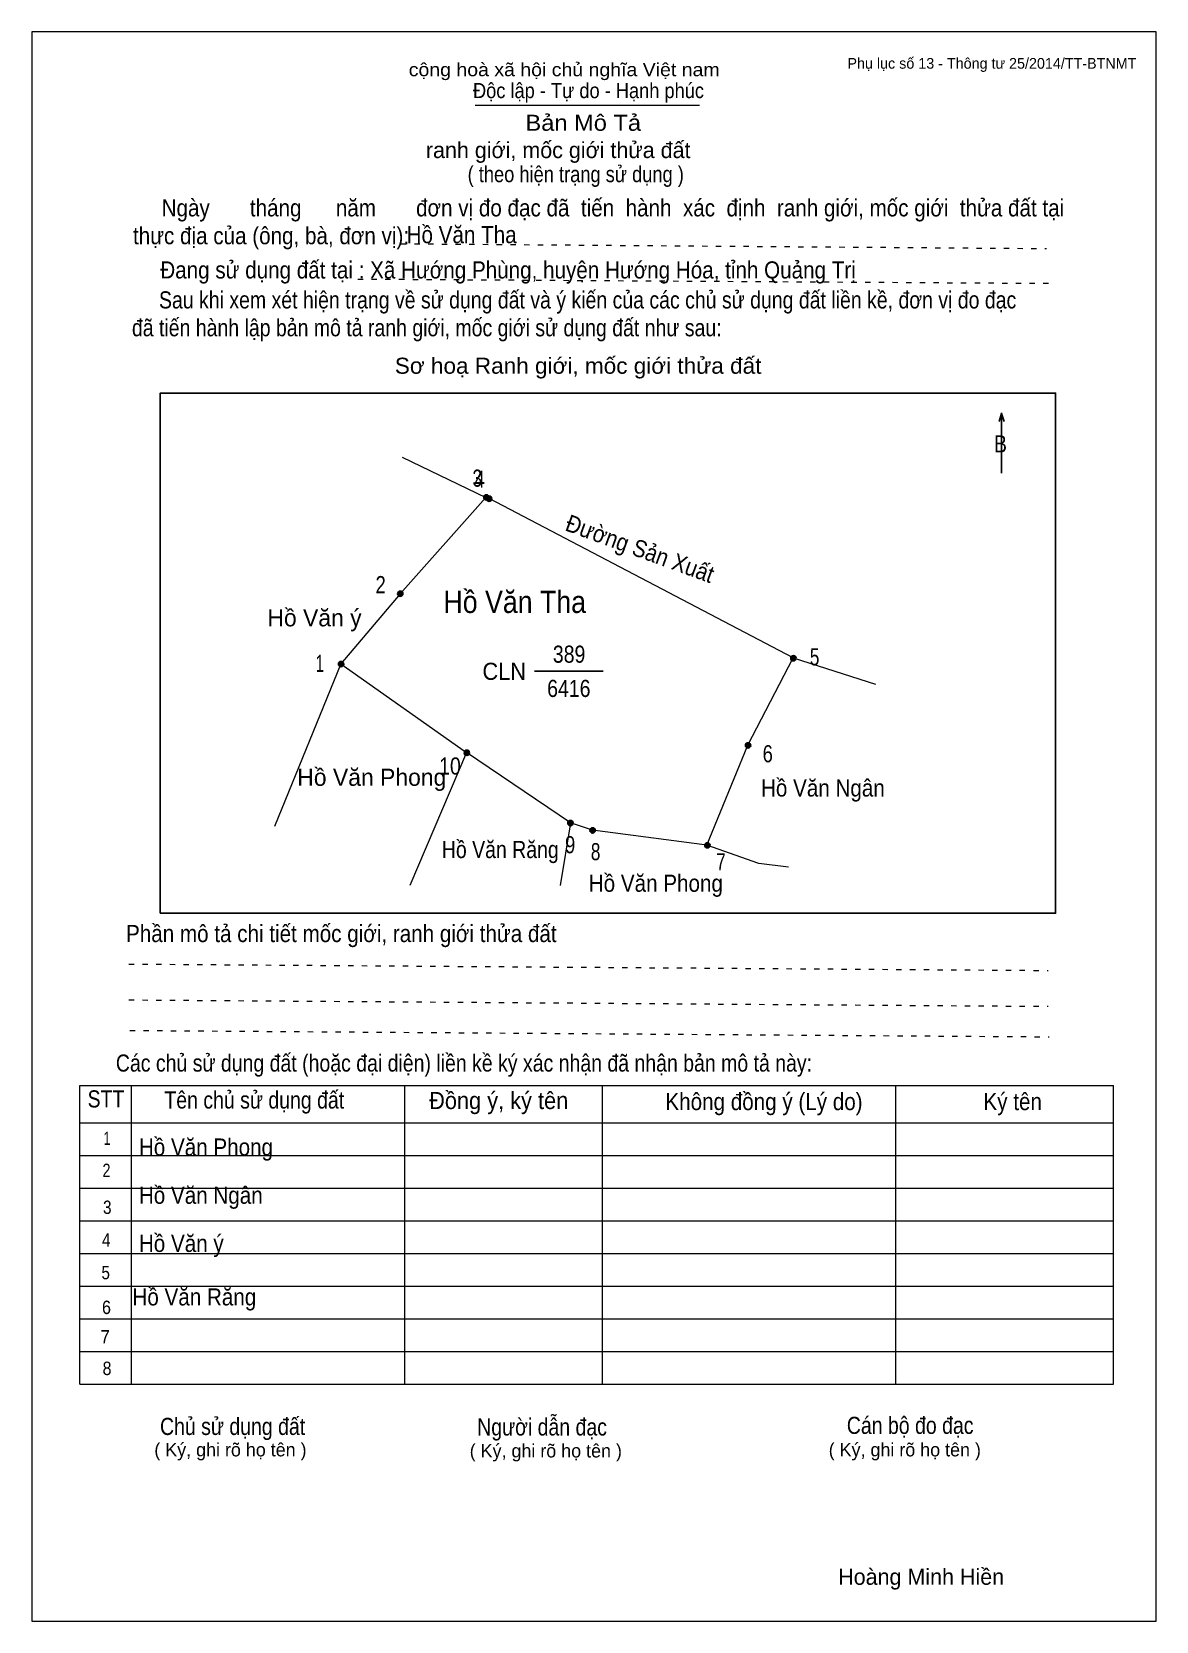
# Model space of a CAD drawing. Header units: centimetres. Extents: x 0 to 21, y 0 to 29.7.
import ezdxf
from ezdxf.enums import TextEntityAlignment as Align

# ---------------------------------------------------------------- set-up
doc = ezdxf.new("R2010")
doc.units = ezdxf.units.CM
doc.header["$LTSCALE"] = 0.13
doc.linetypes.add('DOTTED', pattern=[1.5, 0.3, -1.2])
for name, color, linetype, lineweight in [('1', 7, 'Continuous', 13), ('32', 7, 'Continuous', 25), ('33', 7, 'Continuous', 25), ('61', 7, 'Continuous', 13), ('62', 7, 'Continuous', 13)]:
    doc.layers.add(name, color=color, linetype=linetype, lineweight=lineweight)
for name, color, linetype in [('34', 7, 'Continuous'), ('45', 7, 'Continuous'), ('63', 7, 'Continuous')]:
    doc.layers.add(name, color=color, linetype=linetype)

msp = doc.modelspace()

# ---------------------------------------------------------------- hatches: boundary and pattern name
at = {"layer": '32'}
for points in [[(8.5394, 21, 1), (8.4394, 21, 1)], [(8.5919, 20.9744, 1), (8.4919, 20.9744, 1)], [(6.9313, 19.1991, 1), (6.8313, 19.1991, 1)], [(5.8256, 17.8861, 1), (5.7256, 17.8861, 1)], [(14.2744, 17.9946, 1), (14.1744, 17.9946, 1)], [(13.4272, 16.3658, 1), (13.3272, 16.3658, 1)], [(8.1752, 16.2276, 1), (8.0752, 16.2276, 1)], [(10.1101, 14.9146, 1), (10.0101, 14.9146, 1)], [(10.5248, 14.7764, 1), (10.4248, 14.7764, 1)], [(12.667, 14.5, 1), (12.567, 14.5, 1)]]:
    msp.add_hatch(color=256, dxfattribs=at).paths.add_polyline_path(points)

# ---------------------------------------------------------------- linework, layer by layer
at = {"layer": '1'}
msp.add_lwpolyline([(21, 0), (21, 29.7), (0, 29.7), (0, 0)], close=True, dxfattribs=at)
at = {"layer": '32'}
for centre in [(8.4894, 21), (8.5419, 20.9744), (6.8813, 19.1991), (5.7756, 17.8861), (14.2244, 17.9946), (13.3772, 16.3658), (8.1252, 16.2276), (10.0601, 14.9146), (10.4748, 14.7764), (12.617, 14.5)]:
    msp.add_circle(centre, 0.05, dxfattribs=at)
at = {"layer": '33'}
msp.add_line((9.39, 17.75), (10.67, 17.75), dxfattribs=at)
at = {"layer": '61'}
for p, q in [((6.92, 21.75), (8.48, 21)), ((5.77, 17.89), (4.53, 14.85)), ((5.77, 17.89), (8.12, 16.23)), ((14.22, 18), (15.76, 17.51))]:
    msp.add_line(p, q, dxfattribs=at)
for points in [[(8.48, 21), (6.88, 19.2), (5.77, 17.89)], [(14.22, 18), (8.54, 20.98), (8.48, 21)], [(12.61, 14.5), (13.37, 16.37), (14.22, 18)], [(10.06, 14.92), (8.12, 16.23), (7.06, 13.75)], [(12.61, 14.5), (10.47, 14.78), (10.06, 14.92), (9.87, 13.75)], [(14.13, 14.09), (13.58, 14.16), (12.61, 14.5)]]:
    msp.add_lwpolyline(points, dxfattribs=at)
at = {"layer": '62'}
for p, q in [((8.28, 28.33), (12.47, 28.33)), ((0.9, 10.01), (20.2, 10.01)), ((0.9, 4.43), (0.9, 10.01)), ((1.86, 4.43), (1.86, 10.01)), ((6.97, 4.43), (6.97, 9.99)), ((10.66, 4.43), (10.66, 9.99)), ((16.14, 4.43), (16.14, 10.01)), ((20.2, 4.43), (20.2, 10.01)), ((0.9, 9.31), (20.2, 9.31)), ((0.9, 8.7), (20.2, 8.7)), ((0.9, 8.09), (20.2, 8.09)), ((0.9, 7.48), (20.2, 7.48)), ((0.9, 6.87), (20.2, 6.87)), ((0.9, 6.26), (20.2, 6.26)), ((0.9, 5.65), (20.2, 5.65)), ((0.9, 5.04), (20.2, 5.04)), ((0.9, 4.43), (20.2, 4.43))]:
    msp.add_line(p, q, dxfattribs=at)
at = {"layer": '62', "linetype": 'DOTTED'}
for p, q in [((6.89, 25.74), (18.95, 25.65)), ((6.09, 25.08), (19.04, 25)), ((1.81, 12.28), (18.98, 12.16)), ((1.81, 11.61), (18.98, 11.49)), ((1.83, 11.04), (19, 10.92))]:
    msp.add_line(p, q, dxfattribs=at)
at = {"layer": '62', "lineweight": 25}
for p, q in [((18.11, 22.58), (18.11, 21.45)), ((18.11, 22.57), (18.07, 22.42)), ((18.11, 22.57), (18.16, 22.42))]:
    msp.add_line(p, q, dxfattribs=at)
msp.add_lwpolyline([(2.4, 13.23), (19.12, 13.23), (19.12, 22.95), (2.4, 22.95)], close=True, dxfattribs=at)

# ---------------------------------------------------------------- texts
at = {"layer": '32'}
for s, width, p in [('3', 0.75, (8.32, 21.2)), ('4', 0.8, (8.365, 21.18)), ('2', 0.8, (6.515, 19.21)), ('5', 0.75, (14.62, 17.86)), ('1', 0.65, (5.38, 17.74)), ('6', 0.8, (13.745, 16.05)), ('10', 0.85, (7.81, 15.82)), ('9', 0.8, (10.055, 14.35)), ('8', 0.75, (10.53, 14.22)), ('7', 0.75, (12.87, 14.03))]:
    msp.add_text(s, height=0.32, dxfattribs=dict(at, width=width)).set_placement(p, align=Align.CENTER)
at = {"layer": '33', "width": 0.9}
msp.add_text('Đường Sản Xuất', height=0.3197, rotation=340, dxfattribs=at).set_placement((11.3053, 19.8913), align=Align.CENTER)
at = {"layer": '33'}
for s, p in [('Hồ Văn ý', (5.28, 18.59)), ('Hồ Văn Phong', (6.35, 15.61))]:
    msp.add_text(s, height=0.32, dxfattribs=at).set_placement(p, align=Align.CENTER)
for s, width, p in [('389', 0.85, (10.035, 17.91)), ('6416', 0.85, (10.03, 17.27)), ('Hồ Văn Ngân', 0.9, (14.775, 15.41)), ('Hồ Văn Răng', 0.85, (8.75, 14.26)), ('Hồ Văn Phong', 0.9, (11.655, 13.63))]:
    msp.add_text(s, height=0.32, dxfattribs=dict(at, width=width)).set_placement(p, align=Align.CENTER)
at = {"layer": '33', "width": 0.95}
msp.add_text('CLN', height=0.32, dxfattribs=at).set_placement((9.23, 17.59), align=Align.RIGHT)
at = {"layer": '34', "width": 0.9}
for s, p in [('Hồ Văn Tha', (7, 25.75)), ('Hồ Văn Phong', (2, 8.7)), ('Hồ Văn Ngân', (2, 7.8)), ('Hồ Văn ý', (2, 6.9)), ('Hồ Văn Răng', (1.88, 5.9))]:
    msp.add_text(s, height=0.32, dxfattribs=at).set_placement(p)
at = {"layer": '45', "width": 0.9}
msp.add_text('Hồ Văn Tha', height=0.4146, dxfattribs=at).set_placement((9.02, 18.84), align=Align.CENTER)
at = {"layer": '62'}
for s, height, width, p in [('cộng hoà xã hội chủ nghĩa Việt nam', 0.2474, 1.1, (7.04, 28.87)), ('Độc lập - Tự do - Hạnh phúc', 0.2828, 0.9, (8.24, 28.46)), ('Bản Mô Tả', 0.3, 1.1, (9.22, 27.85)), ('( theo hiện trạng sử dụng )', 0.3, 0.85, (8.14, 26.89)), ('     Ngày       tháng      năm       đơn vị đo đạc đã  tiến  hành  xác  định  ranh giới, mốc giới  thửa đất tại ', 0.32, 0.9, (1.89, 26.25)), ('thực địa của (ông, bà, đơn vị): ', 0.32, 0.9, (1.89, 25.73)), ('Đang sử dụng đất tại : Xã Hướng Phùng, huyện Hướng Hóa, tỉnh Quảng Trị', 0.32, 0.9, (2.4, 25.09)), ('     Sau khi xem xét hiện trạng về sử dụng đất và ý kiến của các chủ sử dụng đất liền kề, đơn vị đo đạc ', 0.32, 0.85, (1.87, 24.53)), ('đã tiến hành lập bản mô tả ranh giới, mốc giới sử dụng đất như sau:', 0.32, 0.85, (1.87, 24.01)), ('Sơ hoạ Ranh giới, mốc giới thửa đất', 0.3, 1.05, (6.78, 23.31)), ('B', 0.32, 0.85, (17.97, 21.84)), ('Phần mô tả chi tiết mốc giới, ranh giới thửa đất ', 0.32, 0.9, (1.76, 12.69)), ('Các chủ sử dụng đất (hoặc đại diện) liền kề ký xác nhận đã nhận bản mô tả này:', 0.32, 0.85, (1.57, 10.27))]:
    msp.add_text(s, height=height, dxfattribs=dict(at, width=width)).set_placement(p)
msp.add_text('ranh giới, mốc giới thửa đất', height=0.3, dxfattribs=at).set_placement((7.36, 27.34))
for s, height, width, p in [('STT', 0.32, 0.85, (1.385, 9.6)), ('Tên chủ sử dụng đất', 0.32, 0.85, (4.155, 9.58)), ('Đồng ý, ký tên', 0.32, 0.95, (8.72, 9.57)), ('Không đồng ý (Lý do)', 0.32, 0.9, (13.675, 9.55)), ('Ký tên', 0.32, 0.9, (18.32, 9.55)), ('1', 0.25, 0.7, (1.405, 8.9)), ('2', 0.25, 0.8, (1.395, 8.3)), ('3', 0.25, 0.85, (1.41, 7.61)), ('4', 0.25, 0.85, (1.39, 7)), ('5', 0.25, 0.85, (1.38, 6.39)), ('6', 0.25, 0.9, (1.395, 5.74)), ('7', 0.25, 0.95, (1.37, 5.19)), ('8', 0.25, 0.9, (1.405, 4.6)), ('Người dẫn đạc', 0.32, 0.85, (9.53, 3.47)), ('Chủ sử dụng đất', 0.32, 0.85, (3.75, 3.48)), ('Cán bộ đo đạc', 0.32, 0.85, (16.405, 3.5))]:
    msp.add_text(s, height=height, dxfattribs=dict(at, width=width)).set_placement(p, align=Align.CENTER)
for p in [(3.71, 3.08), (9.6, 3.06), (16.305, 3.08)]:
    msp.add_text('( Ký, ghi rõ họ tên )', height=0.25, dxfattribs=at).set_placement(p, align=Align.CENTER)
at = {"layer": '63'}
msp.add_text('Phụ lục số 13 - Thông tư 25/2014/TT-BTNMT', height=0.2, dxfattribs=at).set_placement((20.63, 29.01), align=Align.RIGHT)
msp.add_text('Hoàng Minh Hiền', height=0.3, dxfattribs=at).set_placement((16.61, 0.68), align=Align.CENTER)

doc.saveas('drawing.dxf')
